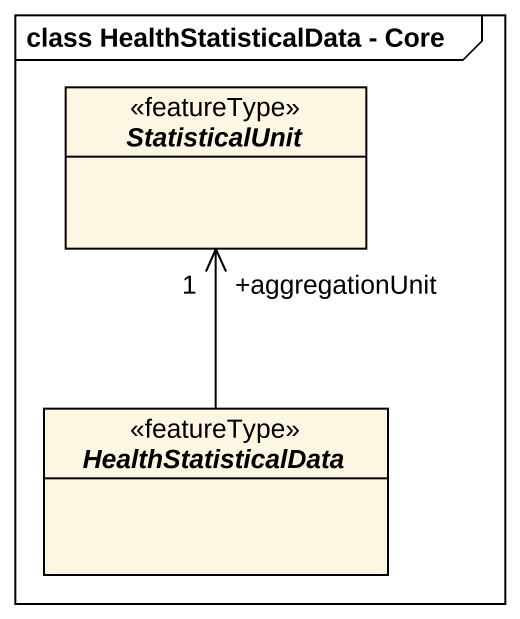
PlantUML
@startuml
mainframe class HealthStatisticalData - Core
hide circle
hide empty members
abstract class StatisticalUnit <<featureType>>
abstract class HealthStatisticalData <<featureType>>
HealthStatisticalData -up-> "+aggregationUnit\n1" StatisticalUnit
@enduml
